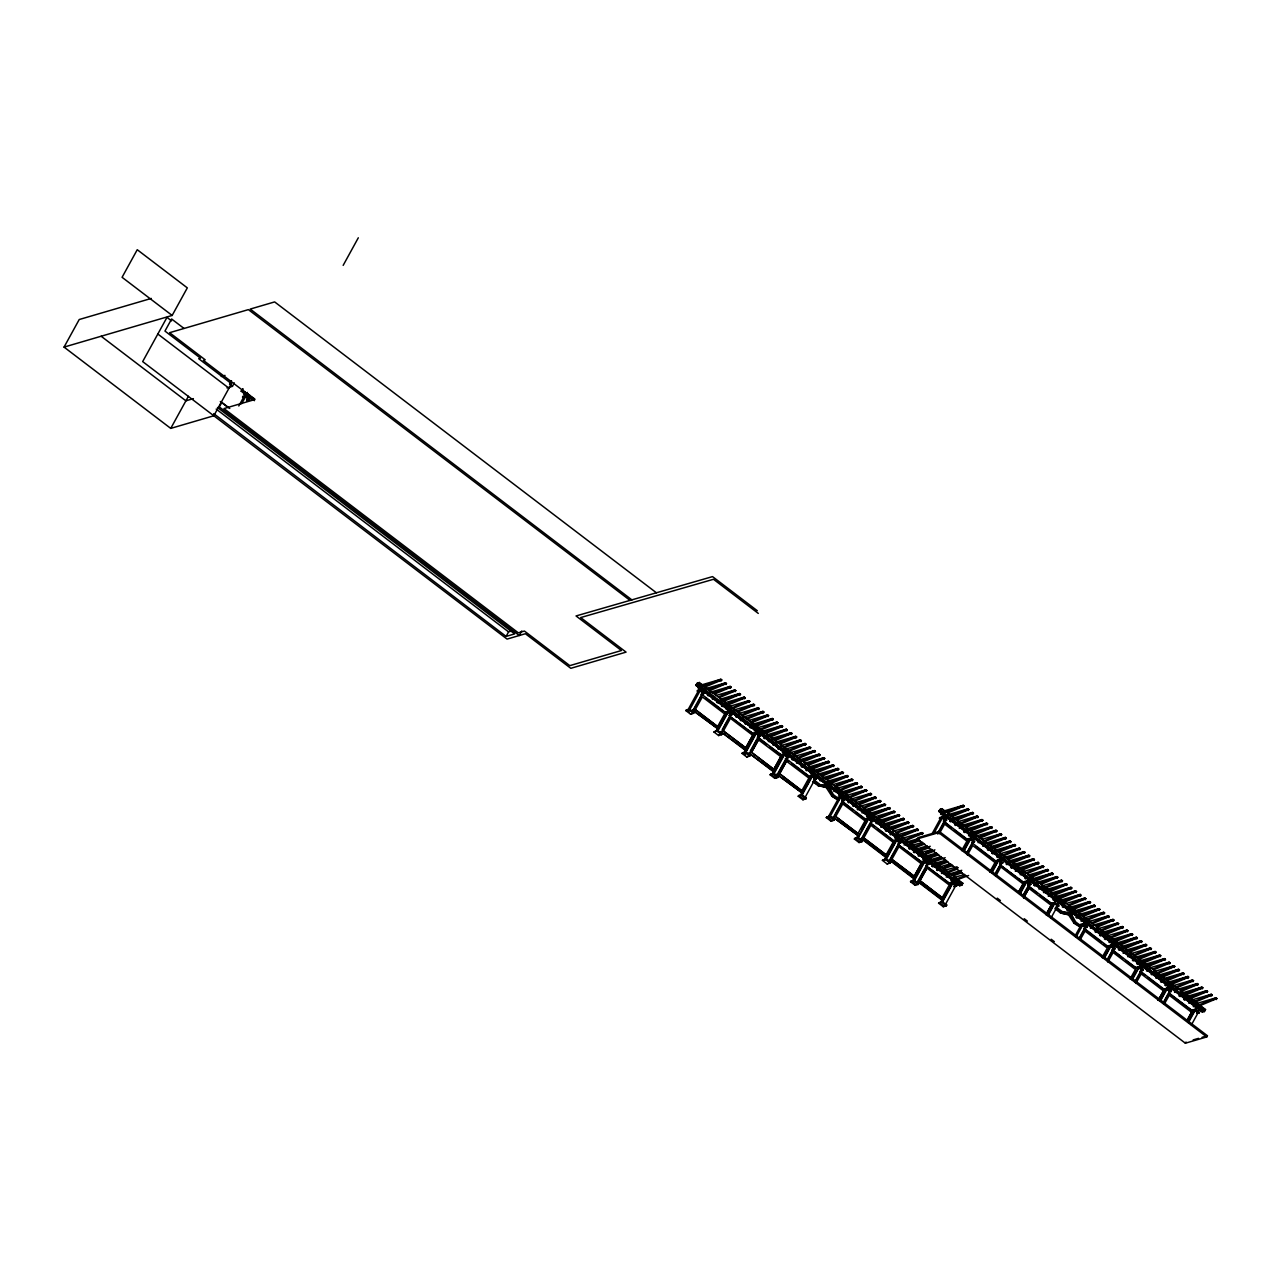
<?xml version="1.0" encoding="UTF-8"?>
<svg xmlns="http://www.w3.org/2000/svg" width="1281" height="1281" viewBox="0 0 1281 1281"><rect width="100%" height="100%" fill="white"/><g stroke="black" fill="none" stroke-linecap="round" stroke-linejoin="round"><path stroke-width="1.5" d="M183.984 328.416L171.606 318.985L164.961 331.074L200.525 358.184L198.699 358.712L231.461 383.676L213.799 415.781L170.741 428.398L64.05 347.103L79.214 319.529L151.27 298.425M172.15 315.446L187.314 287.873L137.243 249.715L122.079 277.304L172.15 315.446L64.05 347.103M170.741 428.398L188.403 396.277M234.327 382.891L232.437 386.35L229.619 384.204L231.525 380.761M241.164 391.185L242.878 388.992L241.164 391.185L252.277 399.656M238.794 405.997L243.518 397.43L245.472 396.87L248.466 399.144L247.521 400.857M244.879 396.95L247.377 392.418M241.693 403.707L245.472 396.87M246.096 396.598L247.761 393.571M246.721 400.296L247.153 399.496M247.97 398.023L249.635 394.996M249.459 399.496L249.907 398.679L245.696 395.477L242.942 396.277L242.509 397.094L245.247 396.277L249.459 399.496L246.625 400.521M343.164 265.375L358.312 237.786M213.703 413.619L506.107 636.417L508.589 631.885L512.016 630.876M521.783 630.973L519.285 635.504L219.339 406.974L221.821 402.426L229.763 408.479M695.727 685.207L959.885 885.828L695.727 685.207L697.44 683.013L700.627 685.431M696.336 685.031L697.44 683.013M697.553 684.662L699.282 682.469L962.832 883.282L961.727 885.299L697.553 684.662L699.282 682.469M685.879 710.619L689.37 708.921L694.062 712.492L693.613 713.293L690.555 714.19L685.879 710.619L689.37 708.921M699.442 690.971L701.107 687.945M689.674 709.722L700.034 690.875L703.029 693.165L692.669 712.012L689.674 709.722L687.721 710.298L698.065 691.452L700.659 690.603L703.157 686.072M701.283 694.318L701.716 693.517M704.198 689.018L702.532 692.044L700.659 690.603M690.555 714.19L694.062 712.492M693.213 709.978L701.796 694.366L726.871 713.485L718.289 729.097L692.605 710.17L718.289 729.097M704.022 693.517L704.47 692.701L700.259 689.498L697.505 690.299L697.072 691.1L699.81 690.299L704.022 693.517L701.187 694.542M695.327 709.578L702.372 696.944L724.646 713.917L717.6 726.551L695.327 709.578L717.6 726.551M699.058 688.762L698.129 688.041L720.883 679.266L721.827 679.971L705.174 686.968M708.921 689.819L725.574 682.837L726.503 683.542L709.85 690.539M717.776 703.013L716.848 702.308L718.225 699.778M713.597 693.389L730.25 686.392L731.179 687.112L714.526 694.094M722.468 706.584L721.523 705.863L722.916 703.349M718.273 696.944L734.926 689.963L735.87 690.667L719.217 697.665M713.949 732.011L717.456 730.314L722.132 733.885L721.683 734.686L718.641 735.582L713.949 732.011L717.456 730.314M715.791 731.691L718.609 726.551M720.498 723.125L724.261 716.271M717.68 729.273L726.871 713.485M729.802 714.91L729.353 715.711L732.54 714.093L728.329 710.891L725.142 712.492L727.896 711.692L731.243 707.464M728.104 712.268L717.744 731.115L720.739 733.405L731.099 714.558L728.104 712.268L726.151 712.844M728.745 711.996L730.41 708.985M716.848 702.308L739.601 693.533L740.546 694.238L723.893 701.235M718.641 735.582L719.073 734.782M730.618 713.437L732.284 710.411M722.244 729.642L728.921 717.488M723.397 730.971L730.442 718.337L752.716 735.31L745.798 747.912L723.397 730.971L745.798 747.912M727.64 704.086L744.293 697.088L745.222 697.809L728.569 704.79M732.316 707.64L748.969 700.659L749.897 701.364L733.244 708.361M736.991 711.211L753.644 704.23L754.589 704.934L737.936 711.932M741.667 714.782L758.32 707.785L759.265 708.505L742.612 715.487M746.359 718.337L763.012 711.355L763.94 712.06L747.287 719.057M742.035 753.404L745.526 751.707L750.218 755.278L749.769 756.078L746.711 756.975L742.035 753.404L745.526 751.707M745.67 747.944L752.716 735.31M743.861 753.084L748.584 744.517M751.403 739.377L753.292 735.951M744.934 727.88L729.257 715.935L754.957 734.878L746.375 750.49L720.675 731.563L745.766 750.666L753.388 736.783M755.598 733.757L758.096 729.225M756.174 733.661L745.83 752.507L748.825 754.797L759.169 735.951L756.174 733.661L754.221 734.237M756.815 733.389L759.313 728.857M751.034 721.908L767.687 714.926L768.616 715.631L751.963 722.628M758.688 734.83L760.354 731.803M746.711 756.975L750.218 755.278M750.314 751.034L756.991 738.881M751.483 752.363L758.528 739.729L751.483 752.363L773.868 769.305L780.802 756.703L758.4 739.778M760.177 736.303L760.626 735.486L756.414 732.284L753.66 733.084L753.228 733.885L755.966 733.084L760.177 736.303L757.439 737.103M755.71 725.478L772.363 718.481L773.308 719.201L756.655 726.183M760.386 729.033L777.039 722.052L777.983 722.756L761.33 729.754M759.905 735.102L758.96 734.397L781.73 725.622L782.659 726.327L766.006 733.324M769.753 736.175L786.406 729.177L787.335 729.898L770.682 736.879M774.429 739.729L791.082 732.748L792.026 733.453L775.373 740.45M770.105 774.797L773.612 773.1L778.288 776.67L777.839 777.471L774.797 778.368L770.105 774.797L773.9 773.9L784.26 755.053L787.255 757.343L776.894 776.19L773.9 773.9M771.947 774.477L773.836 771.05M775.71 767.623L781.362 757.343M757.952 737.151L783.027 756.27L774.445 771.883L748.761 752.956L773.836 772.059L781.474 758.176M773.612 773.1L773.164 773.9L777.839 777.471M783.668 755.15L786.166 750.618M782.307 755.63L784.901 754.781L786.566 751.771M779.104 743.3L795.757 736.319L796.702 737.023L780.049 744.021M774.797 778.368L778.288 776.67M777.439 774.156L786.022 758.544L811.113 777.663L802.53 793.275L776.83 774.348L802.53 793.275M786.486 761.17L779.553 773.756L801.826 790.729L779.681 773.724L786.486 761.17L808.871 778.095L801.826 790.729M788.263 757.695L788.696 756.879L784.484 753.676L781.746 754.477L781.298 755.278L784.052 754.477L788.263 757.695L785.509 758.496M783.796 746.871L800.449 739.874L801.378 740.594L784.725 747.576M788.472 750.426L805.125 743.444L806.053 744.149L789.4 751.146M793.147 753.997L809.8 747.015L810.745 747.72L794.092 754.717M797.823 757.567L814.476 750.57L815.421 751.29L798.768 758.272M800.385 762.739L796.398 762.916L819.167 754.141L820.096 754.845L803.443 761.843M798.191 796.19L801.682 794.492L806.357 798.063L805.925 798.864L802.867 799.76L798.191 796.19L801.682 794.492M800.017 795.869L805.669 785.589M807.558 782.163L810.377 777.023L812.33 776.446L815.324 778.736L804.98 797.583L801.97 795.293L812.33 776.446M801.906 793.451L811.113 777.663M813.595 779.889L816.782 778.272L812.57 775.069L809.384 776.67L812.122 775.87L814.252 772.011M814.636 773.164L812.971 776.174L814.844 777.615L816.509 774.589M802.018 767.191L801.073 766.486L823.843 757.712L824.772 758.416L808.119 765.414M802.867 799.76L806.357 798.063M806.694 770.762L805.765 770.041L828.519 761.266L829.447 761.987L812.795 768.968M816.541 771.819L833.194 764.837L834.139 765.542L817.486 772.539M825.412 785.029L824.484 784.308L825.861 781.794M826.725 786.214L828.599 782.803M829.576 782.515L826.101 787.335L818.207 785.749L812.602 781.474L819.183 785.461L828.583 788.199L829.191 787.078L833.355 794.668L839.279 799.184L838.655 800.305L831.753 796.077L826.101 787.335M821.233 775.389L837.886 768.408L838.815 769.112L822.162 776.11M829.191 787.078L827.606 788.488L828.583 788.199M830.088 788.584L829.159 787.879L830.536 785.349M825.909 778.96L842.562 771.963L843.49 772.683L826.837 779.665M824.484 784.308L847.237 775.533L848.166 776.238L831.513 783.235M826.261 817.582L829.768 815.885L834.443 819.456L833.995 820.256L830.953 821.153L826.261 817.582L829.768 815.885M828.102 817.262L837.518 800.129M837.678 800.593L839.279 799.184M839.824 797.935L843.538 793.035M840.416 797.839L830.056 816.686L833.05 818.975L843.41 800.129L840.416 797.839L838.463 798.415M842.722 794.556L841.057 797.567L842.93 799.008L844.579 795.981M835.26 786.086L851.913 779.104L852.858 779.809L836.205 786.806M830.953 821.153L834.443 819.456M833.595 816.942L842.177 801.33L867.269 820.448L858.686 836.061L832.986 817.134L858.686 836.061M844.419 800.481L844.852 799.664L840.64 796.462L837.902 797.262L837.454 798.063L840.208 797.262L844.419 800.481L841.665 801.282M835.708 816.541L842.754 803.908L865.027 820.881L857.982 833.515L835.708 816.541L858.11 833.483M839.952 789.656L856.605 782.659L857.533 783.38L840.88 790.361M844.627 793.211L861.28 786.23L862.209 786.934L845.556 793.932M849.303 796.782L865.956 789.801L866.885 790.505L850.232 797.503M853.979 800.353L870.632 793.355L871.576 794.076L854.923 801.057M858.654 803.908L875.323 796.926L876.252 797.631L859.599 804.628M854.347 838.975L857.838 837.278L862.513 840.848L862.081 841.649L859.023 842.546L854.347 838.975L857.838 837.278M856.172 838.655L858.062 835.228M862.77 826.661L864.659 823.235M865.588 821.521L866.532 819.808L869.126 818.959L870.792 815.949M861.889 829.303L867.269 820.448M867.91 819.328L870.407 814.796M858.126 838.078L868.486 819.232L871.48 821.521L861.12 840.368M863.346 807.478L879.999 800.497L880.928 801.201L864.275 808.199M859.023 842.546L862.513 840.848M871 820.4L873.498 815.853M863.794 837.934L870.84 825.3L893.113 842.274L886.068 854.907L863.794 837.934L886.18 854.875M868.022 811.049L884.675 804.052L885.603 804.772L868.95 811.754M867.525 817.118L866.597 816.397L889.35 807.622L890.295 808.327L873.642 815.324M877.373 818.175L894.026 811.193L894.971 811.898L878.318 818.895M882.065 821.745L898.718 814.748L899.646 815.469L882.993 822.45M886.74 825.3L903.393 818.319L904.322 819.023L887.669 826.021M882.417 860.368L885.924 858.67L890.599 862.241L890.151 863.042L887.093 863.938L882.417 860.368L886.212 859.471L896.572 840.624L899.566 842.914L889.206 861.761L886.212 859.471M896.06 835.276L894.666 837.79L895.611 838.511M884.258 860.047L892.729 844.627M893.674 842.914L896.572 840.624M861.056 838.527L886.148 857.63L895.339 841.841L870.263 822.722L861.681 838.334L886.756 857.453L895.339 841.841M885.924 858.67L885.475 859.471L890.151 863.042M896.364 840.048L900.575 843.266L901.007 842.45L896.796 839.247L893.61 840.848L896.364 840.048L898.477 836.189M897.212 840.352L898.862 837.342M891.416 828.871L908.069 821.89L909.014 822.594L892.361 829.592M887.093 863.938L890.599 862.241M899.086 841.793L900.735 838.767M898.333 844.115L889.751 859.727L914.842 878.846L923.425 863.234L897.725 844.291M891.864 859.327L898.91 846.693L921.183 863.666L914.266 876.268L891.864 859.327L914.266 876.268M896.092 832.442L912.745 825.444L913.689 826.165L897.036 833.146M900.783 835.997L917.436 829.015L918.365 829.72L901.712 836.717M905.459 839.567L922.112 832.586L923.041 833.29L906.388 840.288M938.685 811.385L940.398 809.176L938.685 811.385L1202.235 1012.182L1203.339 1010.165M940.27 810.905L941.983 808.711L1205.533 1009.524L1204.428 1011.542L940.27 810.905L941.983 808.711M931.879 834.091L940.35 818.671L942.304 818.095L945.298 820.384L937.772 834.075M941.727 818.191L944.209 813.643M933.833 833.515L942.304 818.095M942.944 817.822L944.609 814.796M910.503 881.76L913.993 880.063L918.669 883.634L918.237 884.434L915.178 885.331L910.503 881.76L913.993 880.063M944.001 820.721L943.553 821.537L946.739 819.92L942.528 816.718L939.79 817.518L939.341 818.319L942.095 817.518L946.307 820.721M944.818 819.248L947.3 814.716M914.138 876.3L921.183 863.666M938.349 831.993L944.065 821.585L969.157 840.688L963.424 851.112M912.328 881.44L917.036 872.873M921.744 864.307L924.642 862.017L927.636 864.307L917.276 883.153L914.282 880.864L924.642 862.017M889.142 859.919L914.218 879.022L921.856 865.139M939.325 833.643L944.641 824.163L966.915 841.137L961.599 850.616M924.065 862.113L927.78 857.213M925.282 861.745L926.948 858.734M950.854 821.922L949.91 821.201L951.303 818.687M927.156 863.186L928.821 860.159M915.178 885.331L915.627 884.53L910.935 880.96M926.419 865.508L917.837 881.12L942.912 900.239L951.495 884.627L925.811 865.684M919.934 880.72L926.996 868.086L949.269 885.059L942.224 897.693L919.934 880.72L926.996 868.086M929.093 863.842L928.645 864.659L924.434 861.44L921.68 862.241L922.128 861.44L924.882 860.64L929.093 863.842L926.339 864.659M941.487 814.78L940.558 814.076L963.312 805.301L964.257 806.005L947.604 813.003M933.048 867.029L932.104 866.308L933.497 863.794M951.351 815.853L968.004 808.855L968.932 809.576L952.279 816.557M937.724 870.6L936.795 869.879L938.172 867.365M949.91 821.201L972.679 812.426L973.608 813.131L956.955 820.128M964.897 832.618L963.952 831.897L965.346 829.383M960.702 822.978L977.355 815.997L978.284 816.702L961.631 823.699M969.573 836.173L968.628 835.468L970.021 832.938M967.491 841.777L970.374 839.487L973.368 841.777L966.787 853.77M963.776 849.543L969.157 840.688M969.797 839.583L971.462 836.557M963.792 851.481L970.374 839.487M973.512 834.684L971.014 839.215L972.887 840.64L975.385 836.109M965.378 826.549L982.031 819.552L982.975 820.272L966.322 827.254M938.573 903.153L942.079 901.456L946.755 905.027L946.307 905.827L943.248 906.724L938.573 903.153L942.079 901.456M972.071 842.113L971.638 842.93L974.825 841.313L970.614 838.11L967.86 838.911L967.427 839.712L970.165 838.911L974.377 842.113M966.418 853.386L972.151 842.978L997.226 862.081L991.51 872.505M940.414 902.833L944.177 895.979M949.829 885.699L952.728 883.41L955.722 885.699L945.362 904.546M918.781 882.497L942.304 900.415L951.495 884.627M967.411 855.035L972.727 845.556L995.001 862.529L989.685 872.009M952.135 883.506L954.633 878.974L955.85 878.606L953.368 883.137L955.242 884.579L957.724 880.031M942.368 902.256L952.728 883.41M963.952 831.897L986.722 823.123L987.651 823.827L970.998 830.825M954.425 886.052L953.977 886.852L957.163 885.235L952.952 882.033L950.214 882.833L949.765 883.634L952.52 882.833L956.731 886.052M943.248 906.724L946.755 905.027M974.745 833.675L991.398 826.693L992.327 827.398L975.674 834.395M961.118 885.475L962.832 883.282M979.421 837.246L996.074 830.248L997.002 830.969L980.349 837.95M984.096 840.8L1000.749 833.819L1001.694 834.523L985.041 841.521M992.967 854.011L992.038 853.29L993.415 850.776M988.788 844.371L1005.441 837.39L1006.37 838.094L989.717 845.092M995.561 863.17L998.459 860.88L1001.454 863.17L994.857 875.163M991.846 870.936L997.226 862.081M1000.157 863.506L999.708 864.323L1002.895 862.705L998.684 859.503L995.497 861.104L998.251 860.304L1001.582 856.076L999.1 860.608M991.862 872.873L998.459 860.88M993.464 847.942L1010.117 840.944L1011.045 841.665L994.392 848.646M1000.973 862.033L1003.455 857.501M994.504 874.779L999.276 866.1M995.609 876.396L1000.797 866.949L1023.071 883.922L1018.747 891.8M992.038 853.29L1014.792 844.515L1015.721 845.22L999.068 852.217M1002.815 855.067L1019.468 848.086L1020.413 848.791L1003.76 855.788M1007.49 858.638L1024.143 851.641L1025.088 852.361L1008.435 859.343M1019.42 870.936L1015.433 871.112L1016.81 868.598M1007.01 864.707L1006.065 863.986L1028.835 855.212L1029.764 855.916L1013.111 862.914M1011.686 868.262L1010.757 867.557L1033.511 858.782L1034.44 859.487L1017.787 866.484M1018.619 891.832L1023.071 883.922M1019.868 891.416L1023.647 884.563M1019.932 892.329L1025.312 883.474L999.612 864.547L1015.289 876.492M1019.58 893.898L1025.312 883.474M1025.953 882.369L1029.668 877.469L1027.17 882.001M1019.948 894.266L1026.529 882.273L1029.524 884.563L1022.943 896.556M1015.433 871.112L1038.186 862.337L1039.131 863.058L1022.478 870.039M1028.227 884.899L1027.794 885.715L1030.981 884.098L1026.77 880.896L1024.015 881.696L1023.583 882.497L1026.321 881.696L1030.532 884.899M1029.043 883.426L1031.541 878.894M1022.574 896.172L1027.346 887.493M1023.567 897.821L1028.883 888.341L1051.157 905.315L1045.953 914.762M1023.679 897.789L1028.883 888.341M1026.209 872.889L1042.862 865.908L1043.807 866.613L1027.154 873.61M1035.08 886.1L1034.151 885.379L1035.528 882.865M1030.901 876.46L1047.554 869.479L1048.482 870.183L1031.829 877.181M1030.404 882.529L1029.476 881.808L1052.229 873.034L1053.158 873.754L1036.505 880.736M1040.252 883.586L1056.905 876.604L1057.85 877.309L1041.197 884.306M1044.928 887.157L1061.581 880.175L1062.525 880.88L1045.872 887.877M1046.705 913.225L1051.157 905.315M1047.057 915.467L1048.963 911.992M1047.666 915.291L1053.382 904.866L1028.307 885.763M1048.018 915.659L1054.615 903.665L1057.61 905.955L1051.012 917.949M1049.619 890.727L1066.272 883.73L1067.201 884.45L1050.548 891.432M1057.129 904.818L1059.611 900.287M1071.476 914.282L1075.64 921.888L1081.548 926.387L1080.924 927.508L1074.038 923.297L1068.37 914.554L1060.492 912.969L1054.871 908.693L1056.473 907.284L1062.077 911.56L1069.971 913.145L1061.1 911.848L1055.496 907.572M1058.618 906.291L1059.051 905.491L1054.839 902.288L1052.101 903.089L1051.653 903.89L1054.407 903.089L1058.618 906.291L1055.864 907.108M1052.181 895.899L1048.194 896.076L1070.948 887.301L1071.877 888.005L1055.224 895.003M1058.971 897.853L1075.624 890.871L1076.568 891.576L1059.915 898.573M1070.868 910.022L1068.37 914.554L1071.845 909.734L1073.35 910.871L1069.875 915.707L1070.5 914.57L1075.015 923.009L1080.924 927.508M1058.474 903.922L1057.546 903.201L1080.299 894.426L1081.244 895.147L1064.591 902.128M1068.338 904.978L1084.991 897.997L1085.92 898.702L1069.267 905.699M1077.193 918.189L1076.264 917.468L1077.641 914.954M1073.014 908.549L1089.667 901.568L1090.595 902.272L1073.942 909.27M1075.079 935.915L1080.732 925.635L1082.685 925.058L1085.68 927.348L1079.098 939.341M1079.947 927.796L1081.548 926.387M1083.95 928.501L1087.137 926.884L1082.925 923.681L1080.171 924.482L1079.723 925.282L1082.477 924.482L1085.824 920.254L1083.326 924.786L1085.199 926.211L1087.697 921.68M1076.104 937.052L1082.685 925.058M1072.517 914.618L1071.589 913.897L1094.342 905.123L1095.287 905.843L1078.634 912.825M1085.648 923.553L1083.982 926.579L1085.199 926.211M1079.691 937.228L1084.463 928.549L1109.538 947.652L1103.822 958.076M1080.588 939.037L1085.039 931.127L1107.312 948.1L1101.996 957.58M1082.365 915.675L1099.018 908.693L1099.963 909.398L1083.31 916.395M1087.057 919.246L1103.71 912.264L1104.638 912.969L1087.985 919.966M1091.732 922.816L1108.385 915.819L1109.314 916.539L1092.661 923.521M1100.603 936.011L1099.658 935.29L1101.052 932.776M1096.408 926.371L1113.061 919.39L1114.006 920.094L1097.353 927.092M1101.084 929.942L1117.737 922.961L1118.681 923.665L1102.028 930.663M1103.213 958.252L1109.538 947.652M1110.179 946.547L1112.677 941.999M1104.174 958.444L1110.771 946.451L1113.765 948.741L1107.168 960.734M1113.894 941.647L1111.412 946.179L1113.285 947.604L1115.767 943.072M1099.658 935.29L1122.428 926.515L1123.357 927.236L1106.704 934.217M1107.761 958.62L1112.532 949.942L1137.624 969.044L1131.892 979.469M1114.774 949.077L1115.207 948.276L1110.995 945.074L1108.257 945.874L1107.809 946.675L1110.563 945.874L1114.774 949.077L1112.02 949.894M1107.793 961.999L1113.109 952.52L1135.382 969.493L1130.066 978.972M1110.451 937.068L1127.104 930.086L1128.033 930.791L1111.38 937.788M1115.127 940.638L1131.78 933.657L1132.724 934.361L1116.071 941.359M1117.689 945.81L1113.701 945.986L1136.455 937.212L1137.4 937.932L1120.747 944.914M1119.322 950.278L1118.377 949.557L1141.147 940.782L1142.076 941.487L1125.423 948.484M1127.056 952.936L1123.053 953.128L1145.822 944.353L1146.751 945.058L1130.098 952.055M1138.04 964.529L1137.096 963.824L1138.489 961.294M1133.125 975.273L1135.014 971.847M1132.244 977.899L1136.055 970.966M1138.265 967.94L1141.979 963.04L1139.482 967.571L1136.888 968.42M1132.26 979.837L1138.841 967.844L1141.835 970.133L1135.254 982.127M1133.845 954.905L1150.498 947.908L1151.443 948.629L1134.79 955.61M1141.355 968.996L1143.02 965.986M1135.847 980.013L1140.618 971.334L1165.694 990.437L1160.922 999.116M1142.844 970.47L1143.293 969.669L1139.081 966.466L1136.327 967.267L1135.879 968.068L1138.633 967.267L1142.844 970.47L1140.09 971.286M1135.879 983.392L1141.195 973.912L1163.468 990.886L1158.264 1000.333M1138.521 958.46L1155.174 951.479L1156.119 952.183L1139.466 959.181M1137.096 963.824L1159.865 955.05L1160.794 955.754L1144.141 962.752M1147.888 965.602L1164.541 958.604L1165.47 959.325L1148.817 966.306M1152.564 969.157L1169.217 962.175L1170.161 962.88L1153.508 969.877M1157.239 972.727L1173.892 965.746L1174.837 966.45L1158.184 973.448M1166.11 985.922L1165.182 985.217L1166.559 982.687M1158.152 1000.365L1163.468 990.886M1164.029 991.526L1166.927 989.236L1169.921 991.526L1163.324 1003.519M1161.275 997.563L1165.694 990.437M1166.719 988.66L1170.93 991.862L1171.362 991.062L1167.151 987.859L1163.965 989.46L1166.719 988.66L1168.832 984.785L1170.049 984.432L1167.567 988.964L1169.425 990.389L1171.09 987.379M1160.33 1001.23L1166.927 989.236M1159.801 977.899L1155.814 978.076L1178.584 969.301L1179.513 970.021L1162.86 977.003M1163.917 1001.406L1168.688 992.727L1193.78 1011.83L1188.047 1022.254M1164.813 1003.215L1169.265 995.305L1191.538 1012.278L1187.215 1020.156L1191.538 1012.278M1166.607 979.853L1183.26 972.871L1184.188 973.576L1167.535 980.573M1165.182 985.217L1187.935 976.442L1188.88 977.147L1172.227 984.144M1180.153 996.618L1179.209 995.913L1180.602 993.383M1175.958 986.994L1192.611 979.997L1193.556 980.718L1176.903 987.699M1184.829 1000.189L1183.9 999.468L1185.277 996.954M1180.65 990.549L1197.303 983.568L1198.231 984.272L1181.578 991.27M1179.209 995.913L1201.978 987.139L1202.907 987.843L1186.254 994.841M1189.28 1018.059L1191.17 1014.632M1192.099 1012.919L1194.997 1010.629L1197.991 1012.919L1191.41 1024.912M1188.4 1020.685L1192.211 1013.751M1194.42 1010.725L1196.902 1006.177M1188.416 1022.622L1194.997 1010.629M1195.637 1010.357L1198.135 1005.825L1200.009 1007.25L1197.511 1011.782M1190.001 997.691L1206.654 990.693L1207.599 991.414L1190.946 998.395M1199.448 1012.454L1199 1013.255L1194.789 1010.052L1192.035 1010.853L1192.483 1010.052L1195.237 1009.252L1199.448 1012.454L1196.694 1013.255M1194.677 1001.246L1211.33 994.264L1212.274 994.969L1195.621 1001.966M1185.373 1043.214L1206.75 1036.953L1207.423 1035.737L939.277 831.433L917.901 837.694L917.244 838.911L1185.373 1043.214L1186.046 1041.997M1203.82 1011.718L1205.533 1009.524M1199.368 1004.816L1216.021 997.835L1216.95 998.54L1200.297 1005.537M910.134 843.138L919.085 839.808M911.079 843.843L920.014 840.528M923.761 843.378L908.709 848.486L909.638 849.207M915.755 847.414L924.69 844.083M930.23 846.277L913.385 852.057L914.33 852.762M920.431 850.984L929.382 847.654M924.177 853.835L934.906 849.847M925.106 854.539L934.057 851.225M928.853 857.389L937.804 854.075M929.798 858.11L938.733 854.779M933.529 860.96L942.48 857.63M934.473 861.681L945.202 857.694M947.155 861.2L932.104 866.308M939.149 865.235L948.1 861.921M942.896 868.086L951.831 864.771M943.825 868.806L952.776 865.476M947.572 871.656L958.3 867.669M948.516 872.377L957.451 869.046M952.247 875.227L961.198 871.897M953.192 875.932L962.127 872.617M956.939 878.782L965.874 875.467M957.868 879.503L968.596 875.515M221.277 376.502L225.024 375.413M229.619 384.204L231.461 383.676M226.993 387.951L232.437 386.35M193.399 398.631L185.905 400.825L101.183 336.262M242.99 390.657L254.727 398.935M246.512 399.72L249.907 398.679M506.107 636.417L514.658 633.903L217.482 407.486M701.299 684.999L720.883 679.266M705.799 684.678L711.131 683.109M714.702 682.068L721.827 679.971M705.975 688.57L725.574 682.837M708.697 688.762L726.503 683.542M710.651 692.14L730.25 686.392M713.373 692.316L718.721 690.763M725.847 688.666L731.179 687.112M715.326 695.695L734.926 689.963M721.619 694.846L735.87 690.667M720.018 699.266L739.601 693.533M729.85 697.376L740.546 694.238M724.694 702.837L744.293 697.088M729.193 702.5L734.541 700.931M738.096 699.89L745.222 697.809M721.523 705.863L724.582 704.982M729.369 706.391L748.969 700.659M737.44 705.014L749.897 701.364M730.202 709.258L726.199 709.434M734.045 709.962L753.644 704.23M749.241 706.504L754.589 704.934M731.819 713.709L734.878 712.812M729.145 715.134L732.54 714.093M738.737 713.533L758.32 707.785M745.014 712.668L759.265 708.505M743.412 717.088L763.012 711.355M756.815 714.158L763.94 712.06M748.088 720.659L767.687 714.926M752.587 720.322L768.616 715.631M752.764 724.229L772.363 718.481M755.486 724.405L760.834 722.852M764.389 721.811L773.308 719.201M755.662 728.313L777.039 722.052M763.732 726.935L769.08 725.366M772.635 724.325L777.983 722.756M758.272 730.65L754.285 730.827M762.131 731.355L781.73 725.622M763.06 732.059L768.408 730.506M771.979 729.465L782.659 726.327M754.957 734.878L748.072 730.266M757.872 736.303L760.626 735.486M766.807 734.926L786.406 729.177M771.306 734.589L776.654 733.02M780.209 731.979L787.335 729.898M766.695 737.071L763.636 737.952L764.581 738.673M771.482 738.48L791.082 732.748M774.204 738.673L792.026 733.453M772.315 741.347L768.328 741.523M776.174 742.051L795.757 736.319M778.88 742.243L784.228 740.674M791.354 738.593L796.702 737.023M776.991 744.902L773.003 745.094M780.85 745.622L800.449 739.874M787.126 744.757L801.378 740.594M785.525 749.177L805.125 743.444M798.928 746.247L806.053 744.149M788.039 752.043L789.256 751.675L786.774 756.222L784.901 754.781M790.201 752.748L809.8 747.015M794.7 752.411L810.745 747.72M780.802 756.703L773.756 769.337L751.595 752.331M783.027 756.27L769.881 746.887M794.893 756.318L814.476 750.57M806.518 753.901L815.421 751.29M799.568 759.873L819.167 754.141M802.29 760.065L811.193 757.455M814.748 756.414L820.096 754.845M804.244 763.444L823.843 757.712M810.521 762.595L824.772 758.416M808.919 767.015L828.519 761.266M813.419 766.679L818.767 765.109M822.338 764.068L829.447 761.987M813.611 770.57L833.194 764.837M816.317 770.762L834.139 765.542M818.287 774.14L837.886 768.408M821.009 774.332L826.341 772.763M833.467 770.682L838.815 769.112M813.627 777.967L814.844 777.615M814.027 779.088L816.782 778.272M822.962 777.711L842.562 771.963M823.907 778.416L843.49 772.683M823.795 780.561L819.792 780.737M827.638 781.266L847.237 775.533M827.702 785.926L818.831 784.629L814.62 781.426M837.486 779.376L848.166 776.238M818.207 785.749L819.183 785.461M832.33 784.837L851.913 779.104M836.829 784.5L852.858 779.809M829.159 787.879L832.218 786.982M837.005 788.407L856.605 782.659M845.06 787.03L857.533 783.38M837.822 791.258L833.835 791.434M841.681 791.962L861.28 786.23M832.378 794.957L833.355 794.668M844.403 792.154L849.751 790.585M856.861 788.504L862.209 786.934M831.753 796.077L838.655 800.305M846.357 795.533L865.956 789.801M852.65 794.684L866.885 790.505M842.113 800.481L844.852 799.664M842.177 801.33L852.554 809.864M851.048 799.104L870.632 793.355M864.451 796.158L871.576 794.076M855.724 802.659L875.323 796.926M860.224 802.338L876.252 797.631M860.4 806.229L879.999 800.497M872.025 803.811L880.928 801.201M863.298 810.313L884.675 804.052M867.797 809.976L876.7 807.382M880.271 806.325L885.603 804.772M865.908 812.65L861.921 812.827M869.767 813.355L889.35 807.622M870.696 814.076L876.044 812.506M879.599 811.465L890.295 808.327M874.443 816.926L894.026 811.193M878.942 816.589L884.274 815.036M887.845 813.979L894.971 811.898M874.331 819.071L871.272 819.968L872.217 820.673M879.118 820.497L898.718 814.748M881.84 820.673L899.646 815.469M879.935 823.347L875.948 823.523M883.794 824.051L903.393 818.319M886.516 824.243L891.864 822.674M898.99 820.593L904.322 819.023M884.627 826.918L880.639 827.094M943.729 811.033L963.312 805.301M888.486 827.622L908.069 821.89M950.006 810.184L964.257 806.005M889.414 828.327L909.014 822.594M948.404 814.604L968.004 808.855M893.161 831.193L912.745 825.444M949.333 815.308L954.681 813.739M958.252 812.698L968.932 809.576M906.564 828.247L913.689 826.165M943.344 820.945L946.739 819.92M953.08 818.159L972.679 812.426M897.837 834.748L917.436 829.015M944.065 821.585L951.303 827.734M957.58 817.838L971.831 813.659M902.336 834.427L918.365 829.72M957.756 821.729L977.355 815.997M902.513 838.318L922.112 832.586M969.381 819.312L978.284 816.702M914.138 835.901L923.041 833.29M898.269 843.266L901.007 842.45M960.654 825.813L982.031 819.552M907.204 841.889L938.621 832.65L1206.75 1036.953M965.153 825.492L970.502 823.923M974.072 822.882L982.975 820.272M909.91 842.065L918.813 839.471M963.264 828.15L959.277 828.327M908.021 844.739L904.034 844.916M967.123 828.855L986.722 823.123M911.88 845.444L922.56 842.322M976.971 826.966L987.651 823.827M971.799 832.426L991.398 826.693M916.556 849.015L927.236 845.876M972.743 833.13L978.076 831.577M981.646 830.536L992.327 827.398M921.055 848.679L926.403 847.125M968.628 835.468L971.687 834.572M976.474 835.997L996.074 830.248M921.231 852.586L931.928 849.447M980.974 835.66L997.002 830.969M925.731 852.249L931.079 850.68M977.307 838.847L973.32 839.023M981.166 839.551L1000.749 833.819M925.907 856.14L936.603 853.018M992.775 837.133L1001.694 834.523M928.629 856.332L933.977 854.763M981.983 842.418L977.995 842.594M985.842 843.122L1005.441 837.39M930.598 859.711L941.279 856.573M988.564 843.314L1006.37 838.094M931.527 860.416L938.653 858.334M923.425 863.234L899.294 845.492M986.658 845.972L982.671 846.165M990.517 846.693L1010.117 840.944M935.274 863.282L945.954 860.143M991.462 847.398L996.794 845.828M1000.365 844.787L1011.045 841.665M936.203 863.986L941.551 862.417M995.193 850.248L1014.792 844.515M939.95 866.837L950.646 863.714M999.692 849.927L1013.944 845.748M944.449 866.516L949.797 864.947M936.795 869.879L939.838 868.982M999.885 853.819L1019.468 848.086M944.625 870.407L957.099 866.757M1011.494 851.401L1020.413 848.791M945.458 873.258L941.471 873.45M1004.56 857.389L1024.143 851.641M949.317 873.978L961.775 870.311M1007.282 857.581L1012.614 856.012M1016.185 854.971L1025.088 852.361M952.023 874.154L957.371 872.601M1005.377 860.24L1001.39 860.416M950.134 876.828L946.147 877.005M999.5 863.73L1002.895 862.705M1009.236 860.944L1028.835 855.212M953.993 877.533L964.673 874.411M1015.513 860.095L1029.764 855.916M1013.912 864.515L1033.511 858.782M1014.856 865.219L1020.188 863.666M1023.759 862.625L1034.44 859.487M953.769 886.276L957.163 885.235M1018.603 868.086L1038.186 862.337M1023.087 867.749L1037.338 863.57M1023.279 871.64L1042.862 865.908M1034.904 869.223L1043.807 866.613M942.224 897.693L920.062 880.688M1024.095 874.507L1020.108 874.683M1027.954 875.211L1047.554 869.479M1030.677 875.403L1036.009 873.834M1039.58 872.793L1048.482 870.183M1032.63 878.782L1052.229 873.034M1042.478 876.877L1053.158 873.754M1024.576 882.849L1026.529 882.273M1027.57 885.123L1030.981 884.098M1037.322 882.337L1056.905 876.604M1038.251 883.057L1043.599 881.488M1047.153 880.447L1057.85 877.309M1034.151 885.379L1037.194 884.482M1041.997 885.908L1061.581 880.175M1050.052 884.53L1062.525 880.88M1042.814 888.758L1038.827 888.95M1046.673 889.478L1066.272 883.73M1049.395 889.671L1054.727 888.101M1058.298 887.06L1067.201 884.45M1046.561 891.624L1043.503 892.505L1047.49 892.329M1051.349 893.033L1070.948 887.301M1057.626 892.184L1071.877 888.005M1056.04 896.604L1075.624 890.871M1056.969 897.308L1062.317 895.755M1065.872 894.714L1076.568 891.576M1060.716 900.175L1080.299 894.426M1065.216 899.838L1079.467 895.659M1052.662 904.242L1054.615 903.665M1053.382 904.866L1040.236 895.499M1065.392 903.729L1084.991 897.997M1077.017 901.312L1085.92 898.702M1068.29 907.813L1089.667 901.568M1072.789 907.492L1078.138 905.923M1081.692 904.882L1090.595 902.272M1061.1 911.848L1062.077 911.56M1060.492 912.969L1070.852 915.419M1071.845 909.734L1067.842 911.047L1066.913 910.343M1074.743 910.871L1094.342 905.123M1084.591 908.966L1095.287 905.843M1079.435 914.426L1099.018 908.693M1080.363 915.146L1085.712 913.577M1089.266 912.536L1099.963 909.398M1076.264 917.468L1079.323 916.572M1084.11 917.997L1103.71 912.264M1092.165 916.62L1104.638 912.969M1074.038 923.297L1075.015 923.009M1084.927 920.847L1080.94 921.039M1088.786 921.567L1108.385 915.819M1100.411 919.15L1109.314 916.539M1089.619 924.418L1085.615 924.594M1084.383 927.684L1087.137 926.884M1093.462 925.122L1113.061 919.39M1096.184 925.314L1101.532 923.745M1105.087 922.704L1114.006 920.094M1094.294 927.988L1090.307 928.165M1098.153 928.693L1117.737 922.961M1107.985 926.803L1118.681 923.665M1102.829 932.264L1122.428 926.515M1107.328 931.928L1123.357 927.236M1107.505 935.819L1127.104 930.086M1115.575 934.441L1128.033 930.791M1112.18 939.389L1131.78 933.657M1114.902 939.581L1120.251 938.012M1123.805 936.971L1132.724 934.361M1113.013 942.24L1109.026 942.432M1116.872 942.96L1136.455 937.212M1123.149 942.095L1137.4 937.932M1108.818 947.027L1110.771 946.451M1112.468 949.077L1115.207 948.276M1121.548 946.515L1141.147 940.782M1112.532 949.942L1122.893 958.476M1122.476 947.235L1127.824 945.666M1131.395 944.625L1142.076 941.487M1126.223 950.086L1145.822 944.353M1130.723 949.749L1146.751 945.058M1130.899 953.656L1150.498 947.908M1138.969 952.279L1151.443 948.629M1131.731 956.507L1127.744 956.683M1135.59 957.211L1155.174 951.479M1138.297 957.403L1143.645 955.834M1147.216 954.793L1156.119 952.183M1140.266 960.782L1159.865 955.05M1150.114 958.893L1160.794 955.754M1144.942 964.353L1164.541 958.604M1145.887 965.057L1151.219 963.488M1154.789 962.447L1165.47 959.325M1144.83 966.498L1141.771 967.379L1142.716 968.1M1137.624 969.044L1126.031 960.862M1149.617 967.908L1169.217 962.175M1164.813 964.449L1170.161 962.88M1150.45 970.774L1146.463 970.95M1154.309 971.478L1173.892 965.746M1165.934 969.06L1174.837 966.45M1154.197 973.624L1151.139 974.521L1155.126 974.329M1158.985 975.049L1178.584 969.301M1165.262 974.184L1179.513 970.021M1163.66 978.604L1183.26 972.871M1164.605 979.325L1169.937 977.755M1173.508 976.714L1184.188 973.576M1168.336 982.175L1187.935 976.442M1172.836 981.838L1187.087 977.675M1173.028 985.746L1192.611 979.997M1181.082 984.368L1193.556 980.718M1168.624 991.862L1171.362 991.062M1175.926 989.829L1197.303 983.568M1180.425 989.492L1185.758 987.923M1189.328 986.882L1198.231 984.272M1178.52 992.167L1174.533 992.343M1182.379 992.871L1201.978 987.139M1192.227 990.982L1202.907 987.843M1187.055 996.442L1206.654 990.693M1187.999 997.146L1193.348 995.577M1196.902 994.536L1207.599 991.414M1183.9 999.468L1186.943 998.588M1191.746 999.997L1211.33 994.264M1205.149 997.066L1212.274 994.969M1192.563 1002.863L1188.576 1003.039M1196.422 1003.567L1216.021 997.835M1204.476 1002.19L1216.95 998.54M1197.239 1006.418L1193.252 1006.61M1193.78 1011.83L1169.649 994.104M1193.171 1039.916L1198.52 1038.347M1202.074 1037.306L1207.423 1035.737M820.4 784.949L825.14 785.91M757.311 610.733L712.524 576.61L576.05 615.953L621.429 650.524L569.821 665.64L524.425 631.053L518.309 632.83L223.967 408.575L254.807 399.544L203.343 360.313L205.168 359.785L169.604 332.692L248.386 309.618L630.028 600.389M758.288 613.407L713.501 579.284L580.693 617.554L626.057 652.125L570.798 668.314L525.402 633.727L507.068 639.091L142.671 361.594L166.978 317.384L171.574 320.891M962.768 806.293L963.696 807.014M967.443 809.864L968.372 810.585M972.119 813.435L973.064 814.14M976.795 816.99L977.739 817.71M981.486 820.561L982.415 821.281M986.162 824.131L987.091 824.836M990.837 827.686L991.782 828.407M995.513 831.257L996.458 831.977M1000.205 834.828L1001.134 835.532M1004.88 838.382L1005.809 839.103M1009.556 841.953L1010.501 842.674M1014.232 845.524L1015.176 846.229M1018.923 849.079L1019.852 849.799M1023.599 852.65L1024.528 853.37M1028.275 856.22L1029.219 856.925M1032.95 859.775L1033.895 860.496M1037.642 863.346L1038.571 864.067M1042.318 866.917L1043.246 867.621M1046.993 870.472L1047.938 871.192M1051.669 874.042L1052.614 874.763M1056.361 877.613L1057.289 878.318M1061.036 881.168L1061.965 881.888M1065.712 884.739L1066.657 885.459M1070.388 888.309L1071.332 889.014M1075.079 891.864L1076.008 892.585M1079.755 895.435L1080.684 896.156M1084.431 899.006L1085.375 899.71M1089.106 902.561L1090.051 903.281M1093.798 906.131L1094.727 906.852M1098.474 909.702L1099.402 910.407M1103.149 913.257L1104.094 913.977M1107.825 916.828L1108.77 917.548M1112.516 920.399L1113.445 921.103M1117.192 923.953L1118.121 924.674M1121.868 927.524L1122.813 928.245M1126.543 931.095L1127.488 931.799M1131.235 934.65L1132.164 935.37M1135.911 938.22L1136.839 938.941M1140.586 941.791L1141.515 942.496M1145.262 945.346L1146.207 946.067M1149.954 948.917L1150.882 949.637M1154.629 952.488L1155.558 953.192M1159.305 956.042L1160.234 956.763M1163.981 959.613L1164.925 960.334M1168.672 963.184L1169.601 963.888M1173.348 966.755L1174.277 967.459M1178.024 970.309L1178.952 971.03M1182.699 973.88L1183.644 974.585M1187.375 977.451L1188.32 978.156M1192.067 981.006L1192.995 981.726M1196.742 984.577L1197.671 985.281M1201.418 988.147L1202.363 988.852M1206.094 991.702L1207.038 992.423M1210.785 995.273L1211.714 995.978M1215.461 998.844L1216.39 999.548M941.375 808.903L946.131 812.522M949.317 814.94L979.485 837.934M982.655 840.352L1025.521 873.018M1028.691 875.435L1038.218 882.689M1041.389 885.107L1065.216 903.249M1068.386 905.667L1092.197 923.809M1096.968 927.444L1150.946 968.58M1154.117 970.998L1177.944 989.14M1181.114 991.558L1204.925 1009.7M656.4 592.783L274.646 301.916L250.227 309.073L631.917 599.908M957.868 822.482L962.623 826.117M1043.599 887.813L1048.354 891.448M1070.58 908.373L1075.351 912.008M1156.327 973.704L1161.082 977.323M940.878 810.729L1204.428 1011.542M939.293 811.193L1202.843 1012.006M945.234 817.63L946.179 818.351M954.601 824.772L955.53 825.476M987.347 849.719L988.292 850.44M996.714 856.861L997.643 857.565M1024.784 878.254L1025.729 878.958M1052.87 899.646L1053.799 900.351M1062.221 906.772L1063.166 907.492M1094.983 931.735L1095.912 932.44M1104.334 938.861L1105.279 939.581M1132.42 960.254L1133.349 960.974M1160.49 981.646L1161.435 982.367M1169.857 988.772L1170.786 989.492M998.251 860.304L1002.463 863.506M1082.477 924.482L1086.688 927.684M954.441 830.12L966.979 839.679M976.234 846.741L993.48 859.871M1018.427 878.878L1024.704 883.666M1027.698 885.94L1037.098 893.113M1083.854 928.725L1101.1 941.871M1104.222 944.257L1108.93 947.844M1140.01 971.51L1144.702 975.097M1147.84 977.483L1165.086 990.629M1076.136 923.297L1080.572 926.675M1055.848 908.405L1061.469 912.68M720.338 680.275L721.267 680.98M725.014 683.83L725.959 684.55M729.69 687.401L730.634 688.121M734.381 690.971L735.31 691.676M739.057 694.526L739.986 695.247M743.733 698.097L744.661 698.818M748.408 701.668L749.353 702.372M753.1 705.223L754.029 705.943M757.776 708.793L758.704 709.514M762.451 712.364L763.38 713.069M767.127 715.919L768.072 716.639M771.819 719.49L772.747 720.21M776.494 723.06L777.423 723.765M781.17 726.615L782.099 727.336M785.845 730.186L786.79 730.907M790.521 733.757L791.466 734.461M795.213 737.312L796.142 738.032M799.888 740.882L800.817 741.603M804.564 744.453L805.509 745.158M809.24 748.008L810.184 748.728M813.931 751.579L814.86 752.299M818.607 755.15L819.536 755.854M823.283 758.704L824.227 759.425M827.958 762.275L828.903 762.996M832.65 765.846L833.579 766.55M837.326 769.401L838.254 770.121M842.001 772.971L842.946 773.692M846.677 776.542L847.622 777.247M851.369 780.097L852.297 780.818M856.044 783.668L856.973 784.388M860.72 787.239L861.665 787.943M865.396 790.793L866.34 791.514M870.087 794.364L871.016 795.085M874.763 797.935L875.692 798.639M879.439 801.49L880.383 802.21M884.114 805.06L885.059 805.781M888.806 808.631L889.735 809.336M893.481 812.186L894.41 812.907M898.157 815.757L899.102 816.477M902.833 819.328L903.778 820.032M907.524 822.882L908.453 823.603M912.2 826.453L913.129 827.174M916.876 830.024L917.82 830.728M921.551 833.579L922.496 834.299M997.242 898.141L1000.413 900.559M1024.208 918.701L1027.378 921.119M1051.189 939.245L1054.359 941.663M698.657 682.661L712.957 693.533M722.484 700.803L746.295 718.945M749.465 721.363L778.047 743.14M781.218 745.558L800.273 760.065M808.215 766.118L825.685 779.424M828.855 781.842L832.026 784.26M835.212 786.678L859.023 804.836M862.193 807.254L865.364 809.672M868.55 812.09L890.775 829.031M895.531 832.65L951.11 874.987M954.281 877.405L962.223 883.458M724.438 703.573L730.778 708.409M751.419 724.133L757.776 728.985M783.171 748.328L789.528 753.18M810.168 768.904L813.339 771.322M837.166 789.464L840.336 791.882M864.147 810.024L867.317 812.442M957.82 881.392L960.99 883.81M698.161 684.486L961.727 885.299M707.48 695.167L708.425 695.887M712.172 698.737L713.101 699.458M735.566 716.559L736.495 717.28M740.242 720.13L741.187 720.851M744.918 723.701L745.862 724.405M749.609 727.256L750.538 727.976M777.679 748.648L778.624 749.369M782.355 752.219L783.299 752.94M787.046 755.79L787.975 756.495M791.722 759.345L792.651 760.065M810.441 773.612L811.369 774.332M838.511 795.005L839.455 795.725M843.202 798.575L844.131 799.28M847.878 802.13L848.807 802.851M852.554 805.701L853.498 806.422M857.229 809.272L858.174 809.976M885.315 830.664L886.244 831.369M889.991 834.219L890.919 834.94M918.077 855.612L919.005 856.332M922.752 859.183L923.681 859.903M927.428 862.753L928.357 863.458M950.822 880.575L951.767 881.296M727.896 711.692L732.108 714.91M812.122 775.87L816.333 779.088M814.188 780.065L819.808 784.34M705.895 698.129L723.125 711.275M757.343 737.328L766.743 744.501M785.413 758.72L788.552 761.106M791.69 763.508L810.505 777.839M855.676 812.266L866.661 820.625M871.224 824.099L874.347 826.485M877.485 828.871L894.73 842.017M927.38 866.885L950.886 884.803M833.851 796.077L836.813 798.335M688.938 709.722L693.613 713.293M717.008 731.115L721.683 734.686M745.094 752.507L749.769 756.078M801.249 795.293L805.925 798.864M829.319 816.686L833.995 820.256M857.389 838.078L862.081 841.649M913.545 880.864L918.237 884.434M941.631 902.256L946.307 905.827M686.328 709.818L689.434 712.188M742.484 752.604L745.59 754.973M770.554 773.996L775.229 777.567M798.623 795.389L803.315 798.96M826.709 816.782L831.385 820.352M854.779 838.174L859.471 841.745M940.574 903.537L943.697 905.923M241.773 391.009L254.471 400.681M243.566 394.02L244.511 394.74M248.242 397.59L249.187 398.295M157.835 334.021L228.963 388.207M220.316 401.513L228.258 407.566M231.317 416.597L234.439 418.983M317.112 481.976L320.234 484.346M216.185 409.087L508.589 631.885M828.215 787.367L832.746 795.789M865.972 818.655L865.54 819.456L868.278 818.655L872.489 821.874L872.937 821.057L868.726 817.854L865.972 818.655M1056.521 899.214L1054.023 903.762L1057.738 898.862L1056.521 899.214"/></g></svg>
